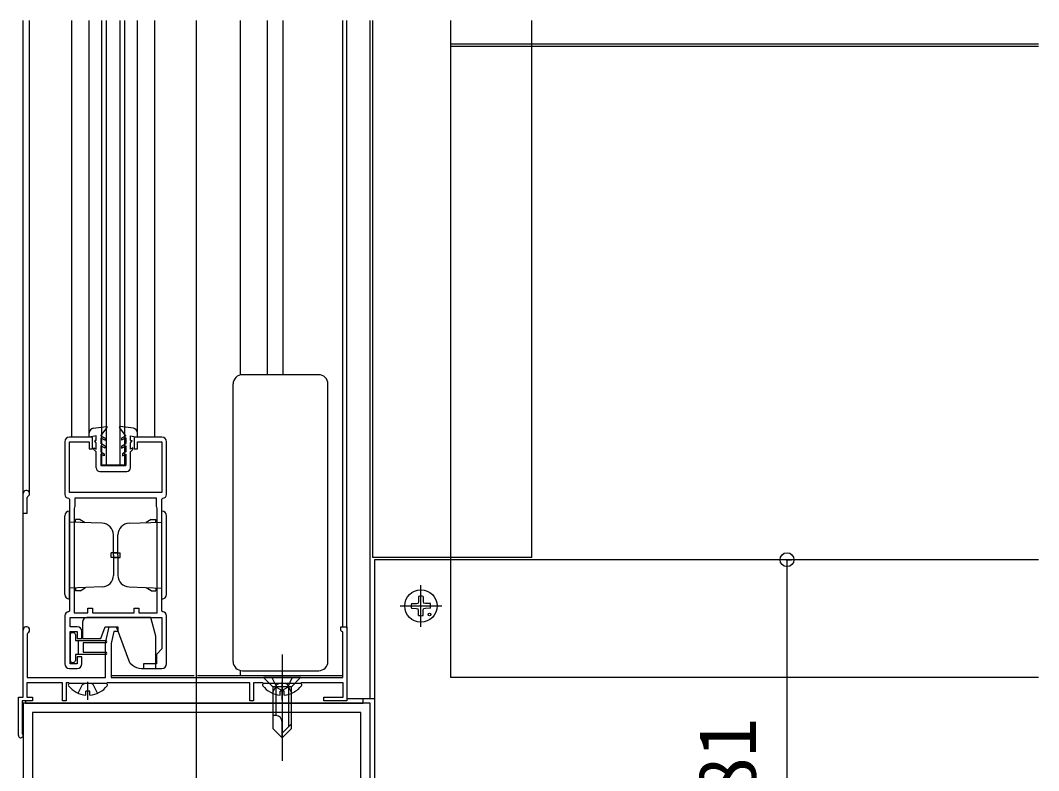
# Model space of a CAD drawing. Units: millimetres, scale not verified. Extents: x -875 to 875, y -1300 to 1294.
# Drawn here: x -695.6 to -475.4, y 322.6 to 484.8 of the extents above; entities that cross this region are included whole.
import ezdxf
from ezdxf.enums import TextEntityAlignment as Align

# ---------------------------------------------------------------- set-up
doc = ezdxf.new("R2010")
doc.units = ezdxf.units.MM
doc.header["$LTSCALE"] = 8
for name, color, linetype in [('0-3_YKK_11', 7, 'Continuous'), ('0-5_YKK_12', 2, 'Continuous'), ('0-6_YKK_13', 4, 'Continuous'), ('0-7_YKK_D', 6, 'Continuous')]:
    doc.layers.add(name, color=color, linetype=linetype)
doc.styles.add('ＭＳ ゴシック', font='')
doc.styles.get('ＭＳ ゴシック').set_extended_font_data('MS Gothic')

msp = doc.modelspace()

# ---------------------------------------------------------------- linework, layer by layer
at = {"layer": '0-3_YKK_11'}
for p, q in [((-685.999, 393.7), (-685.999, 382.3)), ((-663.999, 382.3), (-663.999, 393.7)), ((-664.799, 356.9), (-664.999, 357.1)), ((-685.999, 356.1), (-685.999, 345.7)), ((-663.999, 345.7), (-663.999, 356.1)), ((-684.999, 344.7), (-683.299, 344.7))]:
    msp.add_line(p, q, dxfattribs=at)
for points in [[(-664.999, 394.7), (-670.999, 394.7), (-670.999, 392.2), (-670.299, 392.2), (-670.299, 393.7), (-664.999, 393.7), (-664.999, 382.7), (-684.999, 382.7), (-684.999, 393.7), (-680.699, 393.7), (-680.699, 392.2), (-679.999, 392.2), (-679.999, 394.7), (-684.999, 394.7)], [(-685.199, 381.5), (-684.999, 381.3), (-684.999, 357.1), (-685.199, 356.9)], [(-664.999, 357.1), (-664.999, 381.3), (-664.799, 381.5)], [(-683.299, 353.7), (-684.799, 353.7), (-684.799, 355.7), (-664.999, 355.7), (-664.999, 348.9), (-666.199, 347.7), (-666.199, 345.7), (-668.999, 345.7), (-668.999, 344.7), (-664.999, 344.7)], [(-696, 330.199), (-696, 338.499), (-695, 338.499), (-695, 352.999)], [(-676, 342.699), (-625.9, 342.699), (-625.9, 352.499), (-626.1, 352.699), (-626.3, 352.899), (-626.3, 353.699), (-625, 353.699), (-625, 337.699), (-630, 337.699), (-630, 338.499), (-625.8, 338.499), (-625.8, 341.599), (-634.8, 341.599), (-635, 341.399), (-643, 341.399), (-643.2, 341.599), (-645.2, 341.599), (-645.2, 337.699), (-646, 337.699), (-646, 341.599), (-676.8, 341.599), (-677, 341.399), (-685, 341.399), (-685.2, 341.599), (-685.7, 341.599), (-685.7, 337.699), (-686.5, 337.699), (-686.5, 341.599), (-694.2, 341.599), (-694.2, 338.499), (-693, 338.499), (-693, 337.699), (-695.2, 337.699), (-695.2, 330.728), (-695.125, 330.53)], [(-693.95, 352.393), (-694.1, 352.133), (-694.1, 342.699), (-677.2, 342.699), (-677.2, 350.199), (-676.4, 353.699), (-674.5, 353.699), (-674.5, 352.699), (-675.398, 352.699), (-676, 350.064), (-676, 342.699)], [(-682.299, 345.7), (-682.299, 347.2), (-683.299, 347.2), (-683.299, 345.7), (-684.799, 345.7), (-684.799, 352.7), (-683.299, 352.7), (-683.299, 351.2), (-682.299, 351.2), (-682.299, 352.7)]]:
    msp.add_lwpolyline(points, dxfattribs=at)
for points in [[(-665.999, 356.7), (-665.999, 379.3), (-666.119, 379.54), (-666.199, 379.7), (-666.199, 381.5), (-683.799, 381.5), (-683.799, 379.7), (-683.879, 379.54), (-683.999, 379.3), (-683.999, 356.7), (-680.999, 356.7), (-680.999, 357.7), (-679.999, 357.7), (-679.999, 356.7), (-670.999, 356.7), (-670.999, 357.7), (-669.999, 357.7), (-669.999, 356.7)], [(-695, 337.199), (-695, 217.199), (-620, 217.199), (-620, 337.199)], [(-693, 335.199), (-693, 219.199), (-622, 219.199), (-622, 335.199)]]:
    msp.add_lwpolyline(points, close=True, dxfattribs=at)
for centre, radius, start, end in [((-684.999, 393.7), 1, 89.99955, 179.99953), ((-664.999, 393.7), 1, 359.99955, 89.99953), ((-685.199, 382.3), 0.8, 179.99958, 269.99956), ((-664.799, 382.3), 0.8, 270.00083, 0.00081), ((-685.199, 356.1), 0.8, 89.99936, 179.99935), ((-664.799, 356.1), 0.8, 0.00008, 90.00006), ((-694.3, 352.999), 0.7, 300, 179.99999), ((-683.299, 352.7), 1, 359.99961, 89.99959), ((-684.999, 345.7), 1, 180.00004, 270.00002), ((-683.299, 345.7), 1, 270.00001, 359.99999), ((-664.999, 345.7), 1, 269.99998, 359.99996), ((-695.5, 330.199), 0.5, 180, 41.40963)]:
    msp.add_arc(centre, radius, start, end, dxfattribs=at)
at = {"layer": '0-5_YKK_12'}
for p, q in [((-695, 338.799), (-695, 484.827)), ((-693.6, 382.504), (-693.6, 484.827)), ((-684.499, 394.7), (-684.499, 484.827)), ((-680.699, 394.7), (-680.699, 484.827)), ((-677.999, 388.697), (-677.999, 484.827)), ((-676.999, 388.697), (-676.999, 484.827)), ((-673.999, 388.697), (-673.999, 484.827)), ((-672.999, 388.697), (-672.999, 484.827)), ((-670.299, 394.7), (-670.299, 484.827)), ((-666.499, 394.7), (-666.499, 484.827)), ((-657.5, 214.699), (-657.5, 484.827)), ((-648.004, 408.158), (-648.004, 484.827)), ((-642.2, 408.199), (-642.2, 484.827)), ((-638.8, 408.199), (-638.8, 484.827)), ((-625.9, 353.699), (-625.9, 484.827)), ((-625, 353.402), (-625, 484.827)), ((-620, 338.199), (-620, 484.827)), ((-619.5, 484.827), (-619.5, 368.699)), ((-585, 368.699), (-585, 484.827)), ((-677.999, 388.697), (-672.999, 388.697)), ((-694.1, 378.199), (-694.1, 381.633)), ((-694.1, 378.199), (-695, 378.199)), ((-585, 368.699), (-619.5, 368.699)), ((-619, 368.199), (-619, 287.199)), ((-475.439, 368.199), (-619, 368.199)), ((-648.004, 343.199), (-648.004, 344.24)), ((-676, 343.199), (-658, 343.199)), ((-657.3, 343.199), (-625.9, 343.199)), ((-694.5, 337.699), (-694.5, 337.199)), ((-625, 338.199), (-619, 338.199))]:
    msp.add_line(p, q, dxfattribs=at)
msp.add_lwpolyline([(-694.5, 337.199), (-621.5, 337.199), (-621.5, 338.199)], dxfattribs=at)
for centre, radius, start in [((-694.3, 382.499), 0.7, 300), ((-693.8, 381.633), 0.3, 120)]:
    msp.add_arc(centre, radius, start, 180, dxfattribs=at)
at = {"layer": '0-6_YKK_13'}
for p, q in [((-602.5, 342.699), (-602.5, 484.827)), ((-585, 479.699), (-602.5, 479.699)), ((-585, 479.199), (-602.5, 479.199)), ((-475.439, 479.699), (-585, 479.699)), ((-475.439, 479.199), (-585, 479.199)), ((-631.1, 408.199), (-647.6, 408.199)), ((-649.6, 346.199), (-649.6, 406.199)), ((-629.1, 346.199), (-629.1, 406.199)), ((-679.831, 396.616), (-676.966, 396.999)), ((-678.199, 395), (-676.83, 396.758)), ((-672.799, 395), (-674.168, 396.758)), ((-671.167, 396.616), (-674.032, 396.999)), ((-679.199, 394), (-679.199, 395)), ((-678.199, 395), (-677.299, 394.48)), ((-678.199, 394.538), (-678.199, 393.3)), ((-678.199, 394.538), (-677.299, 394.018)), ((-677.299, 394.48), (-677.299, 394.018)), ((-672.799, 395), (-673.699, 394.48)), ((-672.799, 394.538), (-673.699, 394.018)), ((-673.699, 394.48), (-673.699, 394.018)), ((-672.799, 394.538), (-672.799, 393.3)), ((-671.799, 394), (-671.799, 395)), ((-679.699, 392.366), (-679.199, 392.078)), ((-679.699, 392), (-679.699, 392.366)), ((-679.199, 391.5), (-679.699, 392)), ((-679.199, 393.5), (-679.499, 393.8)), ((-679.199, 392.078), (-679.199, 393.5)), ((-677.299, 392.78), (-678.199, 393.3)), ((-677.299, 392.319), (-678.199, 392.838)), ((-678.199, 392.838), (-678.199, 391.5)), ((-677.299, 392.78), (-677.299, 392.319)), ((-673.699, 392.78), (-672.799, 393.3)), ((-673.699, 392.319), (-672.799, 392.838)), ((-673.699, 392.78), (-673.699, 392.319)), ((-672.799, 392.838), (-672.799, 391.5)), ((-671.799, 393.5), (-671.5, 393.8)), ((-671.799, 392.078), (-671.799, 393.5)), ((-671.299, 392.366), (-671.799, 392.078)), ((-671.799, 391.5), (-671.299, 392)), ((-671.299, 392), (-671.299, 392.366)), ((-679.199, 388.093), (-679.199, 391.5)), ((-678.199, 391.5), (-677.499, 391.096)), ((-677.499, 390.634), (-678.199, 391.038)), ((-678.199, 391.038), (-678.199, 388.593)), ((-677.499, 391.096), (-677.499, 390.634)), ((-672.799, 391.5), (-673.499, 391.096)), ((-673.499, 391.096), (-673.499, 390.634)), ((-673.499, 390.634), (-672.799, 391.038)), ((-672.799, 391.038), (-672.799, 388.599)), ((-671.799, 388.099), (-671.799, 391.5)), ((-678.199, 388.593), (-672.799, 388.599)), ((-678.398, 387.293), (-672.598, 387.299)), ((-684.999, 359.7), (-684.999, 378.7)), ((-664.999, 359.7), (-664.999, 378.7)), ((-685.999, 360.7), (-685.999, 377.7)), ((-682.701, 376.9), (-683.699, 376.9)), ((-683.699, 376.318), (-683.699, 376.9)), ((-682.701, 376.9), (-681.575, 376.25)), ((-667.297, 376.9), (-668.423, 376.25)), ((-667.297, 376.9), (-666.299, 376.9)), ((-666.299, 376.318), (-666.299, 376.9)), ((-663.999, 360.7), (-663.999, 377.7)), ((-677.912, 376.081), (-684.999, 376.329)), ((-672.086, 376.081), (-664.999, 376.329)), ((-675.499, 369.2), (-675.499, 373.583)), ((-674.499, 369.2), (-674.499, 373.583)), ((-675.999, 368.7), (-675.999, 369.7)), ((-674.499, 369.7), (-675.999, 369.7)), ((-674.499, 368.7), (-675.999, 368.7)), ((-675.499, 369.7), (-673.999, 369.7)), ((-675.499, 369.2), (-675.499, 364.817)), ((-675.499, 368.7), (-673.999, 368.7)), ((-674.499, 369.2), (-674.499, 364.817)), ((-673.999, 368.7), (-673.999, 369.7)), ((-677.912, 362.319), (-684.999, 362.071)), ((-683.699, 362.082), (-683.699, 361.5)), ((-682.701, 361.5), (-683.699, 361.5)), ((-682.701, 361.5), (-681.575, 362.15)), ((-672.086, 362.319), (-664.999, 362.071)), ((-667.297, 361.5), (-668.423, 362.15)), ((-667.297, 361.5), (-666.299, 361.5)), ((-666.299, 362.082), (-666.299, 361.5)), ((-609, 353.699), (-609, 362.699)), ((-609.519, 359.186), (-609.595, 358.795)), ((-609.501, 360.243), (-609.519, 359.186)), ((-608.499, 360.243), (-608.481, 359.186)), ((-608.481, 359.186), (-608.405, 358.795)), ((-613.5, 358.199), (-604.5, 358.199)), ((-611.044, 358.7), (-609.987, 358.719)), ((-611.044, 357.698), (-609.987, 357.68)), ((-609.987, 358.719), (-609.595, 358.795)), ((-609.987, 357.68), (-609.595, 357.604)), ((-609.519, 357.212), (-609.595, 357.604)), ((-609.501, 356.156), (-609.519, 357.212)), ((-608.499, 356.156), (-608.481, 357.212)), ((-608.481, 357.212), (-608.405, 357.604)), ((-608.013, 358.719), (-608.405, 358.795)), ((-608.013, 357.68), (-608.405, 357.604)), ((-606.956, 358.7), (-608.013, 358.719)), ((-606.956, 357.698), (-608.013, 357.68)), ((-682.199, 354.7), (-682.199, 351.2)), ((-667.371, 355.7), (-681.199, 355.7)), ((-684.099, 352.4), (-684.399, 352.4)), ((-671.96, 345.9), (-674.799, 353.7)), ((-684.799, 352), (-684.799, 346.4)), ((-683.699, 352), (-683.699, 350.7)), ((-683.699, 350.7), (-677.149, 350.7)), ((-682.999, 347.7), (-682.999, 350.7)), ((-682.199, 351.2), (-678.209, 351.2)), ((-681.999, 350.2), (-681.999, 348.2)), ((-677.133, 350.2), (-681.999, 350.2)), ((-681.999, 348.2), (-677.149, 348.2)), ((-684.399, 346), (-684.099, 346)), ((-677.171, 347.7), (-683.699, 347.7)), ((-683.699, 347.7), (-683.699, 346.4)), ((-671.96, 345.9), (-671.366, 345.402)), ((-639, 347.699), (-639, 324.699)), ((-669.438, 344.7), (-666.299, 344.7)), ((-647.601, 344.199), (-647.6, 344.199)), ((-647.6, 344.199), (-631.1, 344.199)), ((-631.1, 344.199), (-631.098, 344.199)), ((-677.024, 341.399), (-684.976, 341.399)), ((-682.145, 341.188), (-681.747, 341.399)), ((-681, 337.899), (-681, 341.799)), ((-635, 342.699), (-643, 342.699)), ((-643, 342.699), (-641, 340.699)), ((-635.024, 341.399), (-642.976, 341.399)), ((-640.145, 341.188), (-639.747, 341.399)), ((-639, 337.899), (-639, 341.799)), ((-475.439, 342.699), (-602.5, 342.699)), ((-683.075, 339.322), (-682.145, 341.188)), ((-681.425, 338.916), (-681.425, 339.799)), ((-641.075, 339.322), (-640.145, 341.188)), ((-640.4, 340.699), (-640.4, 334.499)), ((-639.425, 338.916), (-639.425, 339.799)), ((-637.6, 340.699), (-637.6, 332.099)), ((-637, 331.699), (-637, 340.699)), ((-640.333, 334.499), (-641, 334.499)), ((-639, 329.699), (-639, 333.166)), ((-637, 332.699), (-639, 330.699)), ((-641, 331.699), (-639, 329.699)), ((-637, 331.699), (-639, 329.699))]:
    msp.add_line(p, q, dxfattribs=at)
for points in [[(-679.199, 395), (-680.699, 394.7), (-680.699, 395.625)], [(-671.799, 395), (-670.299, 394.7), (-670.299, 395.625)], [(-679.199, 394), (-679.499, 394), (-679.499, 393.8)], [(-671.799, 394), (-671.5, 394), (-671.5, 393.8)], [(-666.299, 344.7), (-666.299, 351.7), (-667.371, 355.7)], [(-678.209, 351.2), (-677.299, 353.7), (-674.799, 353.7)], [(-678.925, 339.322), (-679.855, 341.188), (-680.253, 341.399)], [(-641.2, 342.699), (-640.15, 340.546), (-639, 339.935)], [(-635, 342.699), (-637, 340.699), (-641, 340.699)], [(-636.8, 342.699), (-637.85, 340.546), (-639, 339.935)], [(-636.925, 339.322), (-637.855, 341.188), (-638.253, 341.399)], [(-680.575, 338.916), (-680.575, 339.799), (-681.425, 339.799)], [(-637, 340.699), (-641, 340.699), (-641, 331.699)], [(-638.575, 338.916), (-638.575, 339.799), (-639.425, 339.799)]]:
    msp.add_lwpolyline(points, dxfattribs=at)
for centre, radius in [((-609, 358.199), 3.5), ((-607.162, 356.361), 0.3)]:
    msp.add_circle(centre, radius, dxfattribs=at)
for centre, radius, start, end in [((-647.6, 406.199), 2, 90.03489, 179.96511), ((-631.1, 406.199), 2, 0.03489, 89.96511), ((-679.699, 395.625), 1, 97.60389, 180.00087), ((-676.949, 396.85), 0.15, 322.09538, 96.54312), ((-674.049, 396.85), 0.15, 83.45688, 217.90462), ((-671.299, 395.625), 1, 359.99913, 82.39611), ((-678.399, 388.093), 0.8, 180, 270.05935), ((-672.599, 388.099), 0.8, 270.05935, 0), ((-684.999, 377.7), 1, 90, 180), ((-664.999, 377.7), 1, 0, 90), ((-677.999, 373.583), 2.5, 0, 88), ((-671.999, 373.583), 2.5, 92, 180), ((-677.999, 364.817), 2.5, 272, 0), ((-671.999, 364.817), 2.5, 180, 268), ((-684.999, 360.7), 1, 180, 270), ((-664.999, 360.7), 1, 270, 0), ((-609, 358.049), 2.25, 77.13695, 102.86305), ((-608.85, 358.199), 2.25, 167.13695, 192.86305), ((-609.15, 358.199), 2.25, 347.13695, 12.86305), ((-681.199, 354.7), 1, 90, 180), ((-609, 358.349), 2.25, 257.13695, 282.86305), ((-684.399, 352), 0.4, 89.99782, 180), ((-684.099, 352), 0.4, 0, 89.99782), ((-677.149, 350.45), 0.25, 270.0035, 90), ((-677.149, 347.949), 0.251, 270.0035, 90), ((-684.399, 346.4), 0.4, 180, 270), ((-684.099, 346.4), 0.4, 270, 0), ((-647.6, 346.199), 2, 180.03489, 269.96511), ((-631.1, 346.199), 2, 270.03489, 359.96511), ((-669.438, 347.7), 3, 230, 270), ((-684.976, 341.125), 0.274, 90, 217.71409), ((-677.024, 341.125), 0.274, 322.28591, 90), ((-642.976, 341.125), 0.274, 90, 217.71409), ((-635.024, 341.125), 0.274, 322.28591, 90), ((-681, 344.199), 5.3, 217.71409, 265.40059), ((-681, 344.199), 5.3, 274.59941, 322.28591), ((-639, 344.199), 5.3, 217.71409, 265.40059), ((-639, 344.199), 5.3, 274.59941, 322.28591), ((-640.333, 333.166), 1.333, 0, 90)]:
    msp.add_arc(centre, radius, start, end, dxfattribs=at)
at = {"layer": '0-7_YKK_D'}
for p, q in [((-530.015, 368.199), (-528.844, 368.199)), ((-529.844, 287.199), (-529.844, 368.199))]:
    msp.add_line(p, q, dxfattribs=at)
msp.add_circle((-529.844, 368.199), 1.5, dxfattribs=at)

# ---------------------------------------------------------------- texts
at = {"layer": '0-7_YKK_D', "style": 'ＭＳ ゴシック'}
msp.add_text('81', height=12.46, rotation=90, dxfattribs=at).set_placement((-532.844, 317.074), align=Align.BOTTOM_LEFT)

doc.saveas('drawing.dxf')
